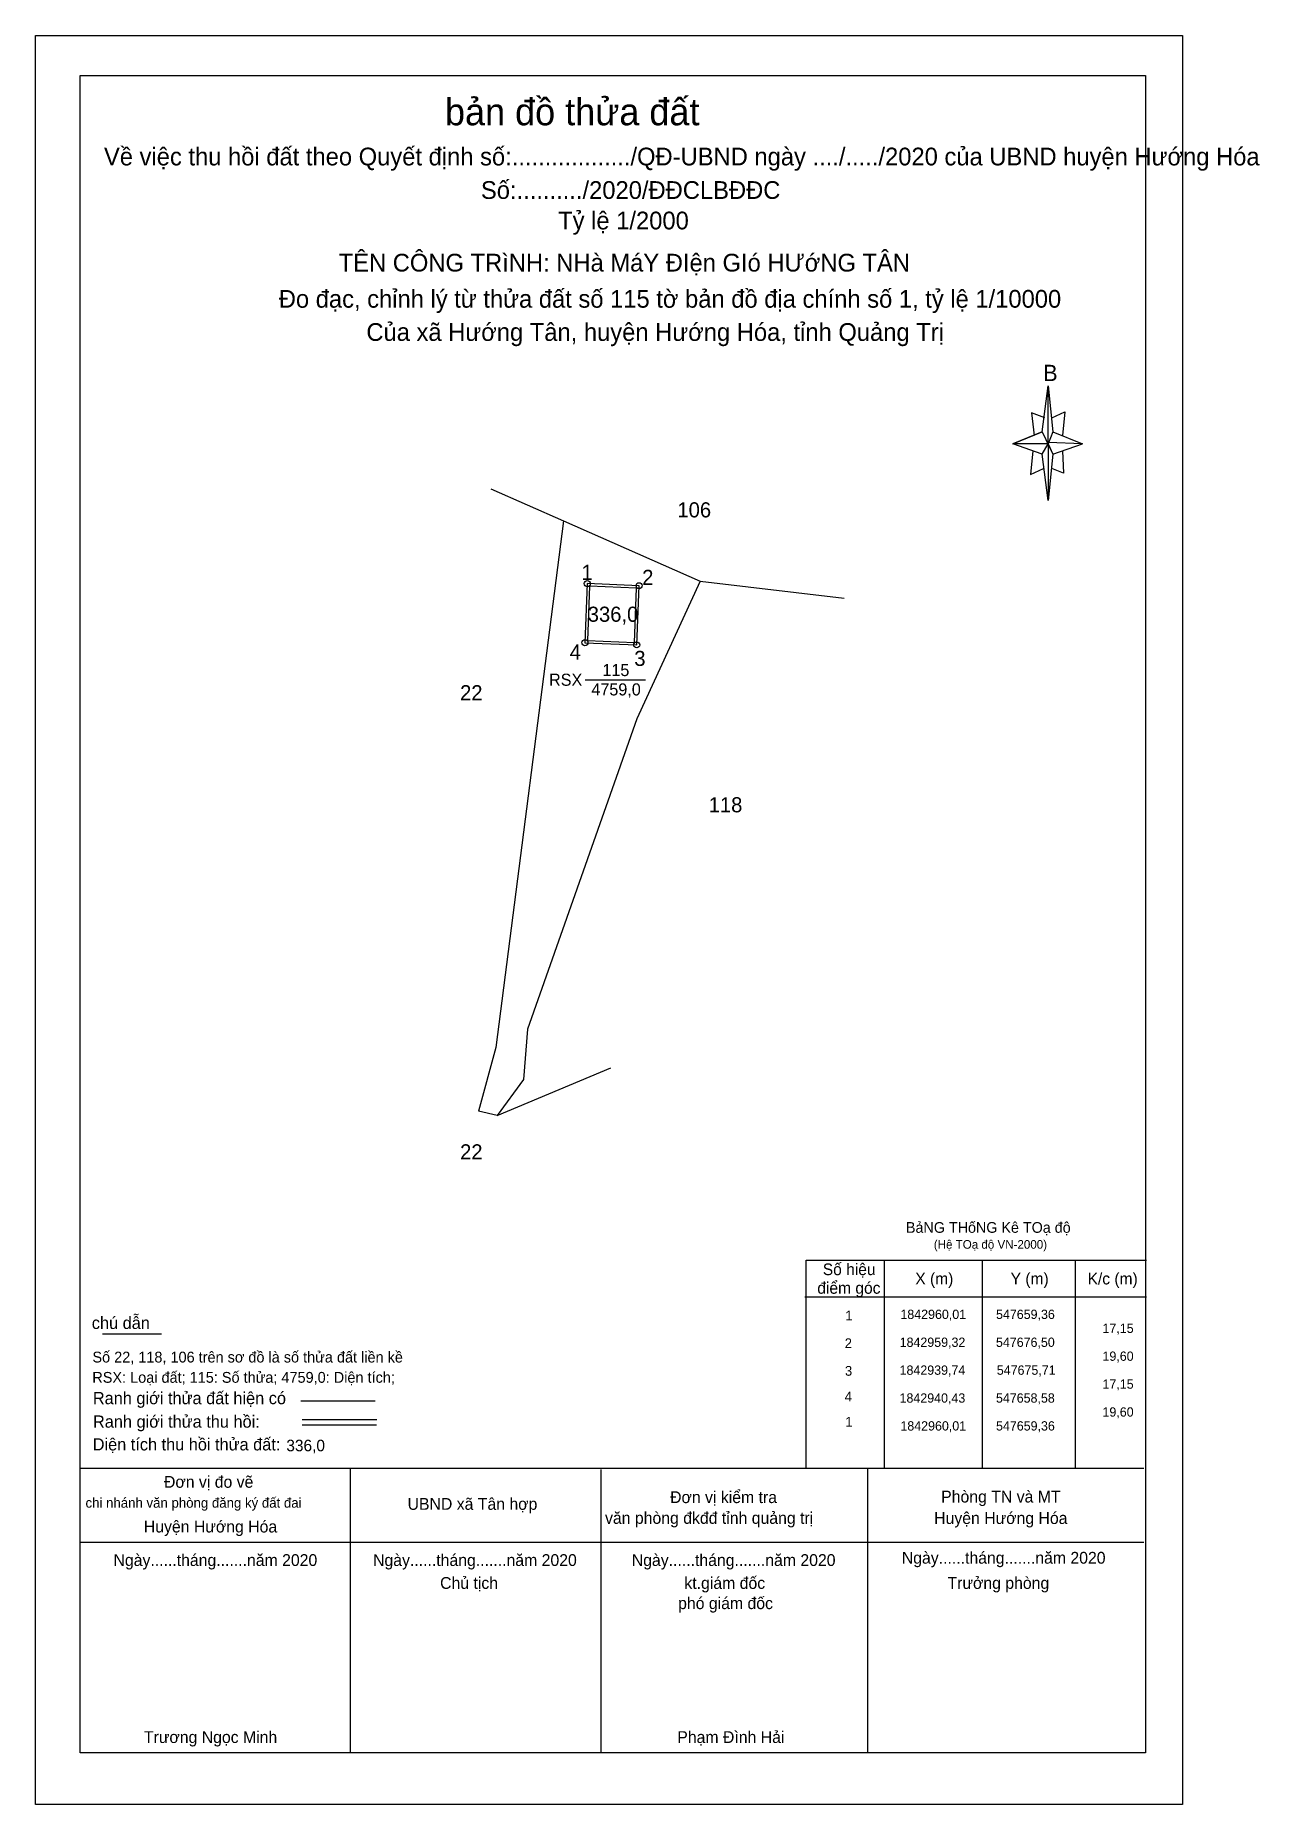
# Model space of a CAD drawing. Extents: x 547477 to 547882, y 1842556 to 1843141.
import ezdxf

# ---------------------------------------------------------------- set-up
doc = ezdxf.new("R2010")
doc.units = 0
for name, color, linetype in [('hsktKhungInTrang1', 7, 'Continuous'), ('hsktNoiDung', 7, 'Continuous'), ('hsktTemplate', 7, 'Continuous'), ('Level 1', 7, 'Continuous'), ('Level 10', 7, 'Continuous'), ('Level 13', 7, 'Continuous'), ('Level 2', 7, 'Continuous'), ('Level 30', 7, 'Continuous'), ('Level 4', 7, 'Continuous'), ('Level 50', 7, 'Continuous'), ('Level 59', 7, 'Continuous'), ('Level 6', 7, 'Continuous'), ('Level 9', 7, 'Continuous')]:
    doc.layers.add(name, color=color, linetype=linetype)

msp = doc.modelspace()

# ---------------------------------------------------------------- linework, layer by layer
at = {"layer": 'hsktKhungInTrang1'}
msp.add_lwpolyline([(547476.73, 1843141.48), (547856.26, 1843141.48), (547856.26, 1842555.86), (547476.73, 1842555.86)], close=True, dxfattribs=at)
at = {"layer": 'hsktTemplate'}
for p, q in [((547809.9, 1843010.25), (547811.86, 1843025.52)), ((547810.69, 1843014.94), (547806.38, 1843016.51)), ((547806.38, 1843016.51), (547807.16, 1843009.07)), ((547813.03, 1843014.94), (547817.34, 1843016.9)), ((547817.34, 1843016.9), (547816.56, 1843009.07)), ((547809.9, 1843010.25), (547800.11, 1843006.33)), ((547800.11, 1843006.33), (547809.9, 1843010.25)), ((547809.9, 1843002.81), (547800.11, 1843006.33)), ((547811.86, 1843006.33), (547800.11, 1843006.33)), ((547811.86, 1843006.33), (547809.9, 1843010.25)), ((547809.9, 1843010.25), (547813.43, 1843002.81)), ((547823.22, 1843006.33), (547811.86, 1843006.72)), ((547811.86, 1843006.72), (547811.86, 1843006.33)), ((547811.86, 1843006.33), (547813.43, 1843002.81)), ((547813.43, 1843010.25), (547823.22, 1843006.33)), ((547813.43, 1843002.81), (547823.22, 1843006.33)), ((547813.43, 1843002.81), (547823.22, 1843006.33)), ((547806.77, 1843003.98), (547805.99, 1842996.15)), ((547813.43, 1843002.81), (547811.86, 1842987.53)), ((547816.56, 1843003.98), (547816.95, 1842996.54)), ((547805.99, 1842996.15), (547810.29, 1842998.11)), ((547816.95, 1842996.54), (547813.03, 1842998.11)), ((547731.74, 1842736.12), (547844.35, 1842736.12)), ((547731.74, 1842667.24), (547731.74, 1842736.12)), ((547757.62, 1842736.12), (547757.62, 1842667.24)), ((547789.97, 1842736.12), (547789.97, 1842667.24)), ((547820.78, 1842736.12), (547820.78, 1842667.24)), ((547731.28, 1842723.94), (547844.35, 1842723.94)), ((547498.89, 1842711.64), (547518.4, 1842711.64)), ((547564.58, 1842689.51), (547589.2, 1842689.51)), ((547564.96, 1842683.29), (547589.73, 1842683.29)), ((547564.96, 1842681.62), (547589.57, 1842681.62)), ((547491.66, 1842667.24), (547580.96, 1842667.24)), ((547580.96, 1842667.24), (547663.98, 1842667.24)), ((547580.96, 1842572.96), (547580.96, 1842667.05)), ((547663.98, 1842667.24), (547752.18, 1842667.24)), ((547663.98, 1842572.96), (547663.98, 1842666.83)), ((547752.18, 1842572.96), (547752.18, 1842667.24)), ((547752.18, 1842667.24), (547843.47, 1842667.24)), ((547491.59, 1842642.77), (547580.96, 1842642.77)), ((547580.96, 1842642.77), (547663.98, 1842642.77)), ((547663.98, 1842642.77), (547752.18, 1842642.77)), ((547752.18, 1842642.77), (547843.47, 1842642.77)), ((547580.96, 1842572.96), (547492.22, 1842572.96)), ((547844.03, 1842572.96), (547752.18, 1842572.96))]:
    msp.add_line(p, q, dxfattribs=at)
for points in [[(547491.59, 1843128.25), (547844.03, 1843128.25), (547844.03, 1842572.96), (547491.59, 1842572.96)], [(547811.86, 1843025.52), (547813.43, 1843010.25), (547811.86, 1843006.33)], [(547811.86, 1843006.33), (547811.86, 1842987.53), (547809.9, 1843002.81)]]:
    msp.add_lwpolyline(points, close=True, dxfattribs=at)
for points in [[(547663.98, 1842572.96), (547580.96, 1842572.96)], [(547752.18, 1842572.96), (547663.98, 1842572.96)]]:
    msp.add_lwpolyline(points, dxfattribs=at)
at = {"layer": 'Level 10'}
for p, q in [((547627.38, 1842991.39), (547651.51, 1842980.74)), ((547651.51, 1842980.74), (547696.73, 1842960.78)), ((547696.73, 1842960.78), (547675.69, 1842915.31)), ((547675.69, 1842915.31), (547639.51, 1842812.57)), ((547639.51, 1842812.57), (547638.24, 1842795.93)), ((547638.24, 1842795.93), (547629.56, 1842783.91)), ((547629.56, 1842783.91), (547623.39, 1842785.35))]:
    msp.add_line(p, q, dxfattribs=at)
at = {"layer": 'Level 13'}
for p, q in [((547696.73, 1842960.78), (547744.3, 1842955.22)), ((547658.63, 1842928.2), (547678.56, 1842928.2)), ((547629.56, 1842783.91), (547667.11, 1842799.72))]:
    msp.add_line(p, q, dxfattribs=at)
for centre in [(547659.36, 1842960.01), (547676.5, 1842959.32), (547676.5, 1842959.32), (547658.58, 1842940.43), (547675.71, 1842939.74)]:
    msp.add_circle(centre, 1, dxfattribs=at)
at = {"layer": 'Level 30'}
msp.add_lwpolyline([(547676.5, 1842959.32), (547659.36, 1842960.01), (547658.58, 1842940.43), (547675.71, 1842939.74), (547676.5, 1842959.32)], dxfattribs=at)
at = {"layer": 'Level 50'}
for p, q in [((547651.51, 1842980.74), (547629.06, 1842806.42)), ((547629.06, 1842806.42), (547623.39, 1842785.35))]:
    msp.add_line(p, q, dxfattribs=at)
at = {"layer": 'Level 6'}
msp.add_lwpolyline([(547675.67, 1842958.56), (547660.13, 1842959.18), (547659.41, 1842941.19), (547674.95, 1842940.57)], close=True, dxfattribs=at)

# ---------------------------------------------------------------- texts
at = {"layer": 'hsktNoiDung'}
for s, height, p in [('1', 3.23, (547744.7, 1842716.12)), ('2', 3.23, (547744.52, 1842706.96)), ('Số 22, 118, 106 trên sơ đồ là số thửa đất liền kề', 3.5817, (547495.6, 1842702.2)), ('RSX: Loại đất; 115: Số thửa; 4759,0: Diện tích;', 3.5817, (547495.56, 1842695.49)), ('3', 3.23, (547744.6, 1842697.82)), ('4', 3.23, (547744.51, 1842689.31)), ('1', 3.23, (547744.7, 1842680.96))]:
    msp.add_text(s, height=height, dxfattribs=at).set_placement(p)
at = {"layer": 'hsktTemplate'}
for s, height, p in [('bản đồ thửa đất', 8.9131, (547612.26, 1843111.72)), ('Về việc thu hồi đất theo Quyết định số:................../QĐ-UBND ngày ..../...../2020 của UBND huyện Hướng Hóa ', 5.87396, (547499.42, 1843098.44)), ('Số:........../2020/ĐĐCLBĐĐC', 5.874, (547624.15, 1843087.35)), ('Tỷ lệ 1/2000', 5.874, (547649.71, 1843077.26)), ('TÊN CÔNG TRìNH: NHà MáY ĐIện GIó HƯớNG TÂN ', 5.874, (547577.08, 1843063.31)), ('Đo đạc, chỉnh lý từ thửa đất số 115 tờ bản đồ địa chính số 1, tỷ lệ 1/10000', 5.874, (547557.26, 1843051.34)), ('Của xã Hướng Tân, huyện Hướng Hóa, tỉnh Quảng Trị', 5.874, (547586.25, 1843040.35)), ('B', 5.39, (547810.18, 1843027.05)), ('BảNG THốNG Kê TOạ độ ', 3.543, (547764.79, 1842745.13)), ('(Hệ TOạ độ VN-2000)', 2.8652, (547774, 1842739.86)), ('Số hiệu', 3.851, (547737.27, 1842731.12)), ('X (m)', 3.851, (547767.88, 1842728.04)), ('Y (m)', 3.851, (547799.43, 1842728.04)), ('K/c (m)', 3.851, (547824.89, 1842728.04)), ('điểm góc', 3.851, (547735.46, 1842724.96)), ('chú dẫn', 4.039, (547495.39, 1842713.3)), ('Ranh giới thửa đất hiện có ', 4.0393, (547495.74, 1842688.4)), ('Ranh giới thửa thu hồi:', 4.0393, (547495.78, 1842680.63)), ('Diện tích thu hồi thửa đất:', 4.0334, (547495.7, 1842673.1)), ('Đơn vị đo vẽ', 3.909, (547519.28, 1842660.75)), ('chi nhánh văn phòng đăng ký đất đai', 3.2704, (547493.31, 1842654.14)), ('UBND xã Tân hợp', 3.909, (547599.88, 1842653.44)), ('Đơn vị kiểm tra', 3.909, (547686.75, 1842655.67)), ('Phòng TN và MT', 3.909, (547776.45, 1842655.86)), ('Huyện Hướng Hóa', 3.909, (547512.61, 1842645.94)), ('văn phòng đkđđ tỉnh quảng trị', 3.909, (547665.22, 1842648.8)), ('Huyện Hướng Hóa', 3.909, (547774.12, 1842648.76)), ('Ngày......tháng.......năm 2020', 3.909, (547502.58, 1842634.85)), ('Ngày......tháng.......năm 2020', 3.909, (547588.46, 1842634.85)), ('Ngày......tháng.......năm 2020', 3.909, (547674.07, 1842634.85)), ('Ngày......tháng.......năm 2020', 3.909, (547763.42, 1842635.61)), ('Chủ tịch', 3.909, (547610.64, 1842627.27)), ('kt.giám đốc', 3.909, (547691.47, 1842627.27)), ('Trưởng phòng', 3.909, (547778.54, 1842627.27)), ('phó giám đốc', 3.909, (547689.4, 1842620.58)), ('Trương Ngọc Minh', 3.909, (547512.64, 1842576.26)), ('Phạm Đình Hải', 3.909, (547689.13, 1842576.26))]:
    msp.add_text(s, height=height, dxfattribs=at).set_placement(p)
at = {"layer": 'Level 1'}
msp.add_text('336,0', height=3.821, dxfattribs=at).set_placement((547559.76, 1842672.82))
at = {"layer": 'Level 13'}
for s, height, p in [('106', 5, (547689.16, 1842981.93)), ('1', 5, (547657.43, 1842961.25)), ('2', 5, (547677.51, 1842959.58)), ('4', 5, (547653.52, 1842934.87)), ('3', 5, (547674.9, 1842932.76)), ('115', 4, (547664.34, 1842929.4)), ('22', 5, (547617.25, 1842921.4)), ('118', 5, (547699.51, 1842884.31)), ('22', 5, (547617.25, 1842769.42))]:
    msp.add_text(s, height=height, dxfattribs=at).set_placement(p)
at = {"layer": 'Level 2'}
msp.add_text('RSX', height=4, dxfattribs=at).set_placement((547646.69, 1842926.2))
at = {"layer": 'Level 4'}
msp.add_text('4759,0', height=4, dxfattribs=at).set_placement((547660.69, 1842923))
at = {"layer": 'Level 59'}
for s, height, p in [(' 1842960,01', 3.0776, (547761.81, 1842716.61)), (' 547659,36', 3.078, (547793.45, 1842716.61)), (' 17,15', 3.078, (547828.68, 1842711.99)), (' 1842959,32', 3.0776, (547761.56, 1842707.37)), (' 547676,50', 3.078, (547793.43, 1842707.37)), (' 19,60', 3.078, (547828.68, 1842702.76)), (' 1842939,74', 3.0776, (547761.54, 1842698.14)), (' 547675,71', 3.078, (547793.71, 1842698.14)), (' 17,15', 3.078, (547828.68, 1842693.52)), (' 1842940,43', 3.0776, (547761.53, 1842688.91)), (' 547658,58', 3.078, (547793.43, 1842688.91)), (' 19,60', 3.078, (547828.68, 1842684.29)), (' 1842960,01', 3.0776, (547761.81, 1842679.68)), (' 547659,36', 3.078, (547793.45, 1842679.68))]:
    msp.add_text(s, height=height, dxfattribs=at).set_placement(p)
at = {"layer": 'Level 9'}
msp.add_text('336,0', height=5, dxfattribs=at).set_placement((547659.49, 1842947.38))

doc.saveas('drawing.dxf')
